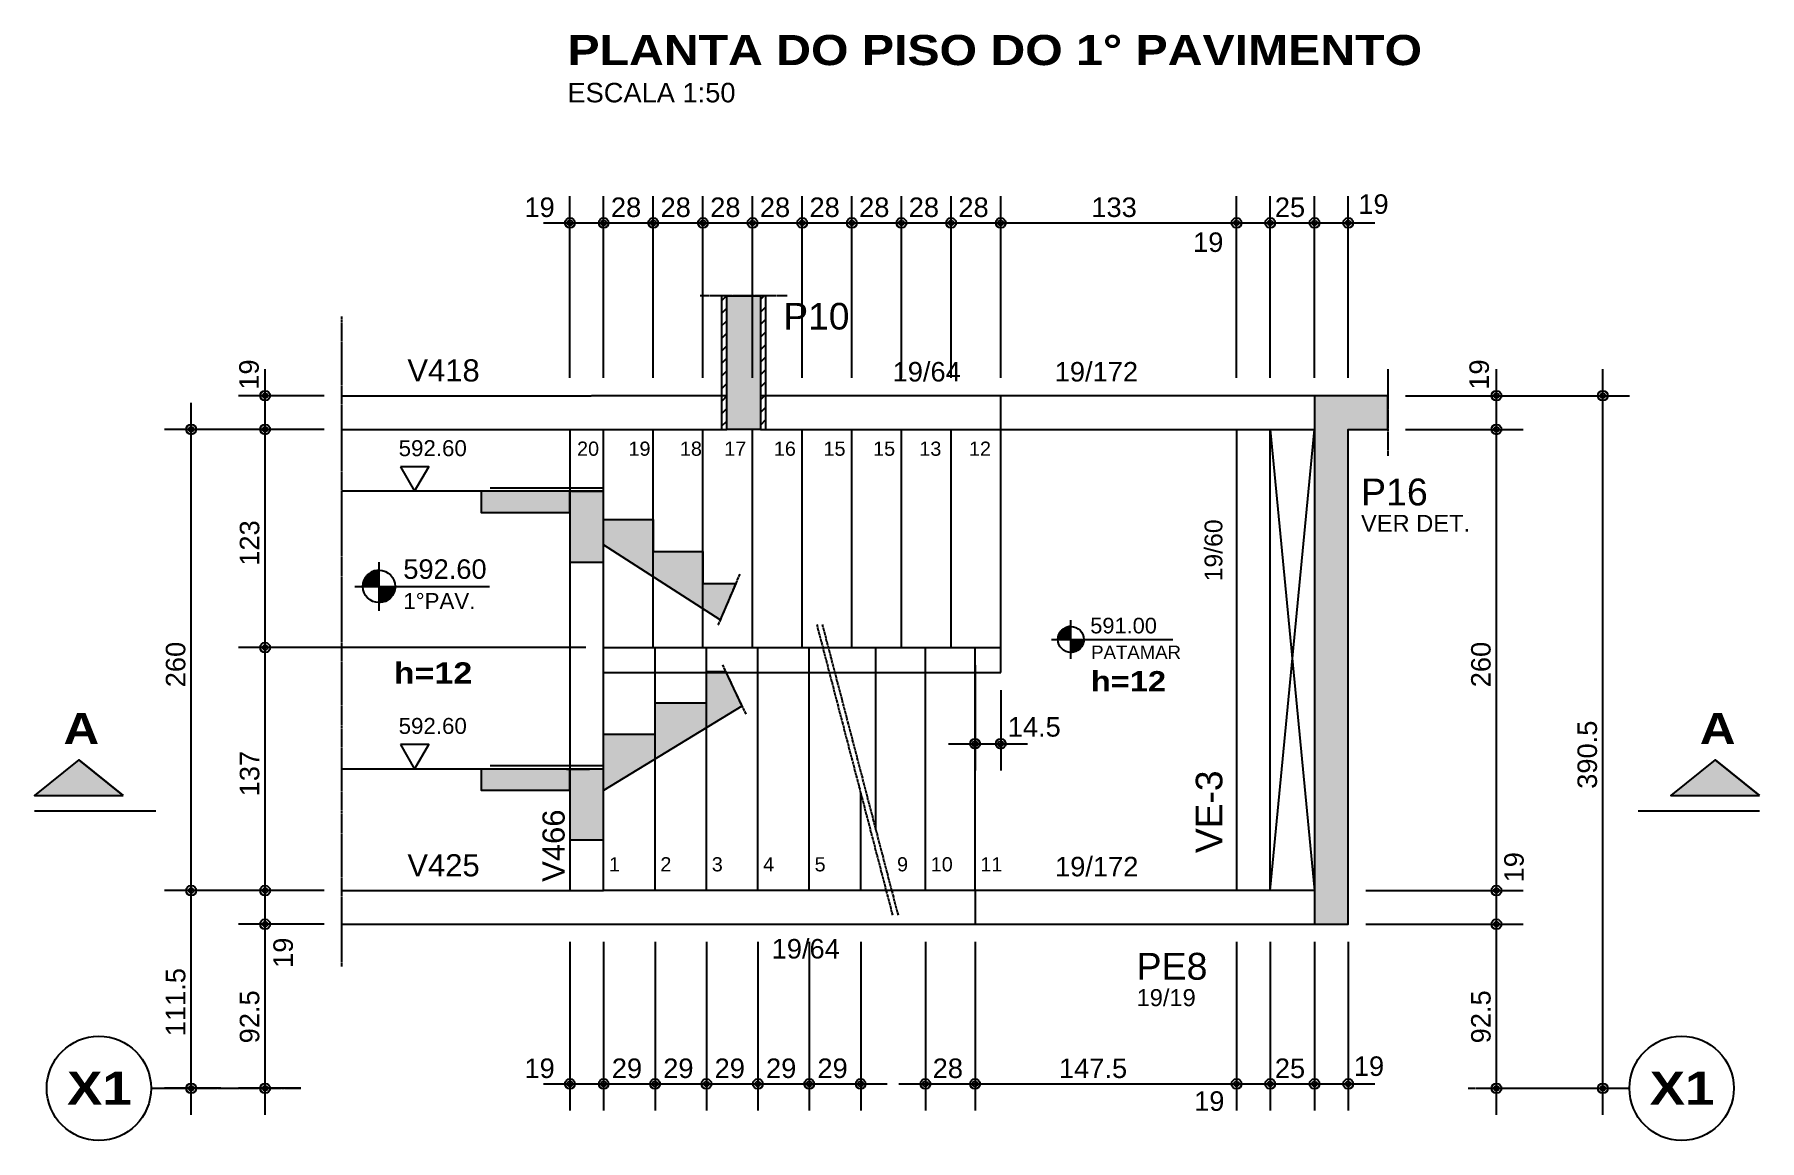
# Model space of a CAD drawing. Extents: x 0 to 5945, y 0 to 4205.
# Drawn here: x 1789 to 2762, y 2362 to 2986 of the extents above; entities that cross this region are included whole.
import ezdxf

# ---------------------------------------------------------------- set-up
doc = ezdxf.new("R2010")
doc.units = 0
doc.header["$MEASUREMENT"] = 0
for name, pattern in [('ESTILO_TQS_0002', [0.4, 0.1, -0.3]), ('ESTILO_TQS_0006', [0.3, 0.2, -0.1]), ('ESTILO_TQS_0007', [2.1, 1.5, -0.2, 0.2, -0.2])]:
    doc.linetypes.add(name, pattern=pattern)
for name, color, linetype in [('MTH-18', 1, 'CONTINUOUS'), ('MTH-224', 4, 'CONTINUOUS'), ('MTH-230', 1, 'CONTINUOUS'), ('MTH-31', 1, 'CONTINUOUS'), ('MTH-COTAS7', 31, 'CONTINUOUS'), ('MTH-DIM-PILAR', 3, 'CONTINUOUS'), ('MTH-DIM-VIGA', 3, 'CONTINUOUS'), ('MTH-EIXO-214', 4, 'CONTINUOUS'), ('MTH-EIXO-215', 1, 'CONTINUOUS'), ('MTH-EIXO-217', 8, 'CONTINUOUS'), ('MTH-FACE-VIGA', 7, 'CONTINUOUS'), ('MTH-LINHA-CORTE', 5, 'CONTINUOUS'), ('MTH-LINHA-SEÇÃO', 16, 'CONTINUOUS'), ('MTH-PILAR-SEGUE', 5, 'CONTINUOUS'), ('MTH-SIMB_COTA', 3, 'CONTINUOUS'), ('MTH-SOMBRA21', 150, 'CONTINUOUS'), ('MTH-SOMBRA25', 253, 'CONTINUOUS'), ('MTH-TIT1-PILAR', 5, 'CONTINUOUS'), ('MTH-TIT1-VIGA', 5, 'CONTINUOUS'), ('MTH-TXT', 4, 'CONTINUOUS'), ('MTH-TXT-NEGRITO', 5, 'CONTINUOUS'), ('MTH-TXT-NOTAS', 3, 'CONTINUOUS'), ('MTH-VIGA-INVERTIDA', 7, 'ESTILO_TQS_0002')]:
    doc.layers.add(name, color=color, linetype=linetype)
doc.styles.add('TQS_ARIAL', font='arial.ttf')
doc.styles.add('TQS_ARIAL_BLACK', font='ariblk.ttf')

msp = doc.modelspace()

# ---------------------------------------------------------------- linework, layer by layer
at = {"layer": 'MTH-18', "linetype": 'Continuous'}
for p, q in [((1983.399216, 2660.969742), (1983.399216, 2688.341262)), ((1969.713456, 2674.655502), (2045.692512, 2674.655502)), ((2373.626548, 2633.813724), (2373.626548, 2655.71094)), ((2362.67794, 2644.762332), (2431.107742, 2644.762332))]:
    msp.add_line(p, q, dxfattribs=at)
at = {"layer": 'MTH-224', "linetype": 'Continuous'}
for points in [[(1995.500878, 2742.076474), (2003.450581, 2728.307851), (2011.399493, 2742.076474), (1995.500878, 2742.076474)], [(1995.500878, 2585.47629), (2003.450581, 2571.707667), (2011.399493, 2585.47629), (1995.500878, 2585.47629)]]:
    msp.add_lwpolyline(points, dxfattribs=at)
at = {"layer": 'MTH-230', "linetype": 'Continuous'}
for p, q in [((2486.078516, 2503.207684), (2511.078519, 2763.207684)), ((2486.078516, 2763.207684), (2511.078519, 2503.207684))]:
    msp.add_line(p, q, dxfattribs=at)
for centre, radius in [((1983.399216, 2674.655502), 9.12384), ((2373.626548, 2644.762332), 7.299072), ((1825.3597, 2391.707687), 29.418879), ((2718.110819, 2391.707687), 29.418879)]:
    msp.add_circle(centre, radius, dxfattribs=at)
at = {"layer": 'MTH-31', "linetype": 'Continuous'}
for points in [[(1983.399216, 2674.655502), (1983.399216, 2683.779342), (1982.197034, 2683.699597), (1980.709509, 2683.373937), (1979.041112, 2682.670938), (1976.367221, 2680.468831), (1975.521439, 2679.257962), (1974.488993, 2676.618375), (1974.306115, 2675.403942), (1974.275376, 2674.655502), (1983.399216, 2674.655502)], [(1983.398993, 2674.655502), (1992.523278, 2674.655947), (1992.443534, 2673.453097), (1992.117873, 2671.966018), (1991.414874, 2670.297175), (1989.212768, 2667.62373), (1988.001676, 2666.777725), (1985.362311, 2665.745502), (1984.147656, 2665.562401), (1983.399438, 2665.531662), (1983.398993, 2674.655502)], [(2373.626548, 2644.762332), (2373.626548, 2652.061404), (2372.664803, 2651.997608), (2371.474783, 2651.73708), (2370.140065, 2651.174681), (2368.000952, 2649.412996), (2367.324327, 2648.4443), (2366.49837, 2646.33263), (2366.352068, 2645.361084), (2366.327476, 2644.762332), (2373.626548, 2644.762332)], [(2373.62637, 2644.762332), (2380.925798, 2644.762688), (2380.862003, 2643.800408), (2380.601474, 2642.610745), (2380.039075, 2641.275671), (2378.27739, 2639.136914), (2377.308516, 2638.460111), (2375.197025, 2637.634332), (2374.2253, 2637.487852), (2373.626726, 2637.46326), (2373.62637, 2644.762332)]]:
    msp.add_lwpolyline(points, dxfattribs=at)
for points in [[(1983.399216, 2674.655502), (1974.488993, 2676.618375), (1974.306115, 2675.403942)], [(1983.399216, 2674.655502), (1975.521439, 2679.257962), (1974.488993, 2676.618375)], [(1983.399216, 2674.655502), (1976.367221, 2680.468831), (1975.521439, 2679.257962)], [(1983.399216, 2674.655502), (1979.041112, 2682.670938), (1976.367221, 2680.468831)], [(1983.399216, 2674.655502), (1980.709509, 2683.373937), (1979.041112, 2682.670938)], [(1983.399216, 2674.655502), (1982.197034, 2683.699597), (1980.709509, 2683.373937)], [(1983.399216, 2674.655502), (1983.399216, 2683.779342), (1982.197034, 2683.699597)], [(1983.399216, 2674.655502), (1974.306115, 2675.403942), (1974.275376, 2674.655502)], [(1983.399216, 2674.655502), (1974.275376, 2674.655502), (1983.399216, 2674.655502)], [(1983.398993, 2674.655502), (1992.523278, 2674.655947), (1992.443534, 2673.453097)], [(1983.398993, 2674.655502), (1992.443534, 2673.453097), (1992.117873, 2671.966018)], [(1983.398993, 2674.655502), (1992.117873, 2671.966018), (1991.414874, 2670.297175)], [(1983.398993, 2674.655502), (1991.414874, 2670.297175), (1989.212768, 2667.62373)], [(1983.398993, 2674.655502), (1989.212768, 2667.62373), (1988.001676, 2666.777725)], [(1983.398993, 2674.655502), (1988.001676, 2666.777725), (1985.362311, 2665.745502)], [(1983.398993, 2674.655502), (1985.362311, 2665.745502), (1984.147656, 2665.562401)], [(1983.398993, 2674.655502), (1984.147656, 2665.562401), (1983.399438, 2665.531662)], [(1983.398993, 2674.655502), (1983.399438, 2665.531662), (1983.398993, 2674.655502)], [(2373.626548, 2644.762332), (2367.324327, 2648.4443), (2366.49837, 2646.33263)], [(2373.626548, 2644.762332), (2368.000952, 2649.412996), (2367.324327, 2648.4443)], [(2373.626548, 2644.762332), (2370.140065, 2651.174681), (2368.000952, 2649.412996)], [(2373.626548, 2644.762332), (2371.474783, 2651.73708), (2370.140065, 2651.174681)], [(2373.626548, 2644.762332), (2372.664803, 2651.997608), (2371.474783, 2651.73708)], [(2373.626548, 2644.762332), (2373.626548, 2652.061404), (2372.664803, 2651.997608)], [(2373.626548, 2644.762332), (2366.352068, 2645.361084), (2366.327476, 2644.762332)], [(2373.626548, 2644.762332), (2366.327476, 2644.762332), (2373.626548, 2644.762332)], [(2373.626548, 2644.762332), (2366.49837, 2646.33263), (2366.352068, 2645.361084)], [(2373.62637, 2644.762332), (2380.925798, 2644.762688), (2380.862003, 2643.800408)], [(2373.62637, 2644.762332), (2380.862003, 2643.800408), (2380.601474, 2642.610745)], [(2373.62637, 2644.762332), (2380.601474, 2642.610745), (2380.039075, 2641.275671)], [(2373.62637, 2644.762332), (2380.039075, 2641.275671), (2378.27739, 2639.136914)], [(2373.62637, 2644.762332), (2378.27739, 2639.136914), (2377.308516, 2638.460111)], [(2373.62637, 2644.762332), (2377.308516, 2638.460111), (2375.197025, 2637.634332)], [(2373.62637, 2644.762332), (2375.197025, 2637.634332), (2374.2253, 2637.487852)], [(2373.62637, 2644.762332), (2374.2253, 2637.487852), (2373.626726, 2637.46326)], [(2373.62637, 2644.762332), (2373.626726, 2637.46326), (2373.62637, 2644.762332)]]:
    msp.add_solid(points, dxfattribs=at)
at = {"layer": 'MTH-COTAS7', "linetype": 'Continuous'}
for p, q in [((2091.078516, 2792.207722), (2091.078516, 2894.647937)), ((2110.078516, 2802.207722), (2110.078516, 2894.647937)), ((2110.078516, 2792.207722), (2110.078516, 2894.647937)), ((2138.078516, 2792.207722), (2138.078516, 2894.647937)), ((2138.078516, 2802.207722), (2138.078516, 2894.647937)), ((2166.078516, 2792.207722), (2166.078516, 2894.647937)), ((2166.078516, 2792.207722), (2166.078516, 2894.647937)), ((2194.078516, 2792.207722), (2194.078516, 2894.647937)), ((2194.078516, 2792.207722), (2194.078516, 2894.647937)), ((2222.078516, 2792.207722), (2222.078516, 2894.647937)), ((2222.078516, 2802.207722), (2222.078516, 2894.647937)), ((2250.078516, 2792.207722), (2250.078516, 2894.647937)), ((2250.078516, 2792.207722), (2250.078516, 2894.647937)), ((2278.078516, 2792.207722), (2278.078516, 2894.647937)), ((2278.078516, 2792.207722), (2278.078516, 2894.647937)), ((2306.078516, 2792.207722), (2306.078516, 2894.647937)), ((2306.078516, 2792.207722), (2306.078516, 2894.647937)), ((2334.078516, 2792.207722), (2334.078516, 2894.647937)), ((2334.078516, 2792.207722), (2334.078516, 2894.647937)), ((2467.078516, 2792.207718), (2467.078516, 2894.647937)), ((2467.078516, 2792.207718), (2467.078516, 2894.647937)), ((2486.078516, 2792.207718), (2486.078516, 2894.647937)), ((2486.078516, 2792.207718), (2486.078516, 2894.647937)), ((2511.078518, 2792.207718), (2511.078518, 2894.647937)), ((2511.078518, 2792.207718), (2511.078518, 2894.647937)), ((2530.078518, 2792.207718), (2530.078518, 2894.647937)), ((2076.078516, 2879.647937), (2125.078516, 2879.647937)), ((2095.078516, 2879.647937), (2153.078516, 2879.647937)), ((2123.078516, 2879.647937), (2181.078516, 2879.647937)), ((2151.078516, 2879.647937), (2209.078516, 2879.647937)), ((2179.078516, 2879.647937), (2237.078516, 2879.647937)), ((2207.078516, 2879.647937), (2265.078516, 2879.647937)), ((2235.078516, 2879.647937), (2293.078516, 2879.647937)), ((2263.078516, 2879.647937), (2321.078516, 2879.647937)), ((2291.078516, 2879.647937), (2349.078516, 2879.647937)), ((2319.078516, 2879.647937), (2482.078516, 2879.647937)), ((2452.078516, 2879.647937), (2501.078516, 2879.647937)), ((2471.078516, 2879.647937), (2526.078518, 2879.647937)), ((2496.078518, 2879.647937), (2545.078518, 2879.647937)), ((1919.135521, 2748.207722), (1919.135521, 2797.207722)), ((2613.69194, 2748.207725), (2613.69194, 2797.207718)), ((2673.69194, 2376.707687), (2673.69194, 2797.207718)), ((1877.419236, 2488.207722), (1877.419236, 2778.207722)), ((1952.477025, 2782.207722), (1904.135521, 2782.207722)), ((1919.135521, 2625.20765), (1919.135521, 2778.207722)), ((2562.394411, 2782.207718), (2628.69194, 2782.207718)), ((2572.394411, 2782.207718), (2688.69194, 2782.207718)), ((2613.69194, 2488.207722), (2613.69194, 2778.207725)), ((1952.477025, 2763.207722), (1862.419236, 2763.207722)), ((1952.477025, 2763.207722), (1904.135521, 2763.207722)), ((1952.477025, 2763.207722), (1904.135521, 2763.207722)), ((2562.394411, 2763.207725), (2628.69194, 2763.207725)), ((2562.394411, 2763.207725), (2628.69194, 2763.207725)), ((1919.135521, 2488.207722), (1919.135521, 2655.20765)), ((2100.078516, 2640.20765), (1904.135521, 2640.20765)), ((2100.078516, 2640.20765), (1904.135521, 2640.20765)), ((2319.578518, 2630.20765), (2319.578518, 2570.96823)), ((2334.078516, 2616.20765), (2334.078516, 2570.96823)), ((2304.578518, 2585.96823), (2349.078516, 2585.96823)), ((1877.419236, 2376.707687), (1877.419236, 2518.207722)), ((1919.135521, 2469.207722), (1919.135521, 2518.207722)), ((2613.69194, 2469.207718), (2613.69194, 2518.207722)), ((1942.477025, 2503.207722), (1862.419236, 2503.207722)), ((1942.477025, 2503.207722), (1862.419236, 2503.207722)), ((1952.477025, 2503.207722), (1904.135521, 2503.207722)), ((1952.477025, 2503.207722), (1904.135521, 2503.207722)), ((2540.078518, 2503.207722), (2628.69194, 2503.207722)), ((2540.078518, 2503.207722), (2628.69194, 2503.207722)), ((1919.135521, 2376.707687), (1919.135521, 2499.207722)), ((2613.69194, 2376.707687), (2613.69194, 2499.207718)), ((1952.477025, 2484.207722), (1904.135521, 2484.207722)), ((1952.477025, 2484.207722), (1904.135521, 2484.207722)), ((2540.078518, 2484.207718), (2628.69194, 2484.207718)), ((2540.078518, 2484.207718), (2628.69194, 2484.207718)), ((2091.078516, 2474.207722), (2091.078516, 2379.207722)), ((2110.078516, 2474.207722), (2110.078516, 2379.207722)), ((2110.078516, 2474.207722), (2110.078516, 2379.207722)), ((2139.078516, 2474.207722), (2139.078516, 2379.207722)), ((2139.078516, 2474.207722), (2139.078516, 2379.207722)), ((2168.078516, 2474.207722), (2168.078516, 2379.207722)), ((2168.078516, 2474.207722), (2168.078516, 2379.207722)), ((2197.078516, 2474.207722), (2197.078516, 2379.207722)), ((2197.078516, 2474.207722), (2197.078516, 2379.207722)), ((2226.078516, 2474.207722), (2226.078516, 2379.207722)), ((2255.078516, 2474.207722), (2255.078516, 2379.207722)), ((2291.578518, 2474.207722), (2291.578518, 2379.207722)), ((2319.578518, 2474.207722), (2319.578518, 2379.207722)), ((2467.078516, 2474.207722), (2467.078516, 2379.207722)), ((2467.078516, 2474.207722), (2467.078516, 2379.207722)), ((2486.078516, 2474.207722), (2486.078516, 2379.207722)), ((2486.078516, 2474.207722), (2486.078516, 2379.207722)), ((2511.078518, 2474.207718), (2511.078518, 2379.207722)), ((2511.078518, 2474.207718), (2511.078518, 2379.207722)), ((2530.078518, 2474.207718), (2530.078518, 2379.207722)), ((2226.078516, 2464.207722), (2226.078516, 2379.207722)), ((2319.578518, 2464.207722), (2319.578518, 2379.207722)), ((2076.078516, 2394.207722), (2125.078516, 2394.207722)), ((2095.078516, 2394.207722), (2154.078516, 2394.207722)), ((2124.078516, 2394.207722), (2183.078516, 2394.207722)), ((2153.078516, 2394.207722), (2212.078516, 2394.207722)), ((2182.078516, 2394.207722), (2241.078516, 2394.207722)), ((2211.078516, 2394.207722), (2270.078516, 2394.207722)), ((2276.578518, 2394.207722), (2334.578518, 2394.207722)), ((2304.578518, 2394.207722), (2482.078516, 2394.207722)), ((2452.078516, 2394.207722), (2501.078516, 2394.207722)), ((2471.078516, 2394.207722), (2526.078518, 2394.207722)), ((2496.078518, 2394.207722), (2545.078518, 2394.207722)), ((1894.135521, 2391.707687), (1862.419236, 2391.707687)), ((1939.30636, 2391.707687), (1904.135521, 2391.707687)), ((2607.77222, 2391.707687), (2628.69194, 2391.707687)), ((2667.77222, 2391.707687), (2688.69194, 2391.707687))]:
    msp.add_line(p, q, dxfattribs=at)
at = {"layer": 'MTH-EIXO-214', "linetype": 'ESTILO_TQS_0007'}
for p, q in [((1854.778579, 2391.707687), (1939.30636, 2391.707687)), ((2597.77222, 2391.707687), (2688.69194, 2391.707687))]:
    msp.add_line(p, q, dxfattribs=at)
at = {"layer": 'MTH-EIXO-215', "linetype": 'Continuous'}
for p, q in [((2046.078516, 2730.307851), (2110.078516, 2730.307851)), ((2334.078516, 2626.20765), (2334.078516, 2640.20765)), ((2110.078516, 2626.20765), (2334.078516, 2626.20765)), ((2046.078516, 2573.707667), (2110.078516, 2573.707667))]:
    msp.add_line(p, q, dxfattribs=at)
at = {"layer": 'MTH-EIXO-217', "linetype": 'ESTILO_TQS_0007'}
for p, q in [((2213.57852, 2838.529105), (2164.57852, 2838.529105)), ((1962.477025, 2460.44823), (1962.477025, 2826.802932)), ((2552.394411, 2797.207718), (2552.394411, 2748.207725)), ((2186.822694, 2681.643161), (2174.557627, 2652.779861)), ((2230.266624, 2653.268089), (2273.082031, 2489.138335)), ((2233.367019, 2653.268089), (2276.182425, 2489.138335)), ((2177.044338, 2630.48146), (2190.220945, 2602.698709))]:
    msp.add_line(p, q, dxfattribs=at)
at = {"layer": 'MTH-FACE-VIGA', "linetype": 'Continuous'}
for p, q in [((2176.57852, 2835.635699), (2179.471926, 2838.529105)), ((2179.289623, 2831.275735), (2179.57852, 2831.564632)), ((2198.57852, 2836.422496), (2200.685129, 2838.529105)), ((2198.57852, 2829.351428), (2201.322261, 2832.095169)), ((2201.322261, 2832.095169), (2201.57852, 2832.351428)), ((2176.57852, 2828.564632), (2179.289623, 2831.275735)), ((2176.57852, 2821.493564), (2178.996304, 2823.911348)), ((2178.996304, 2823.911348), (2179.57852, 2824.493564)), ((2198.57852, 2822.28036), (2201.028942, 2824.730782)), ((2201.028942, 2824.730782), (2201.57852, 2825.28036)), ((2176.57852, 2814.422496), (2178.702986, 2816.546962)), ((2178.702986, 2816.546962), (2179.57852, 2817.422496)), ((2198.57852, 2815.209292), (2200.735623, 2817.366396)), ((2200.735623, 2817.366396), (2201.57852, 2818.209292)), ((2176.57852, 2807.351428), (2178.409667, 2809.182576)), ((2178.116349, 2801.818189), (2179.57852, 2803.28036)), ((2178.409667, 2809.182576), (2179.57852, 2810.351428)), ((2198.57852, 2808.138225), (2200.442305, 2810.00201)), ((2198.57852, 2801.067157), (2200.148986, 2802.637623)), ((2200.148986, 2802.637623), (2201.57852, 2804.067157)), ((2200.442305, 2810.00201), (2201.57852, 2811.138225)), ((2176.57852, 2800.28036), (2178.116349, 2801.818189)), ((2176.57852, 2793.209292), (2177.82303, 2794.453803)), ((2177.82303, 2794.453803), (2179.57852, 2796.209292)), ((2198.57852, 2793.996089), (2199.855668, 2795.273237)), ((2199.855668, 2795.273237), (2201.57852, 2796.996089)), ((2176.57852, 2786.138225), (2177.529712, 2787.089416)), ((2177.529712, 2787.089416), (2179.57852, 2789.138225)), ((2198.57852, 2786.925021), (2199.562349, 2787.908851)), ((2199.269031, 2780.544464), (2201.57852, 2782.853953)), ((2199.562349, 2787.908851), (2201.57852, 2789.925021)), ((2176.57852, 2779.067157), (2177.236393, 2779.72503)), ((2176.943075, 2772.360644), (2179.57852, 2774.996089)), ((2177.236393, 2779.72503), (2179.57852, 2782.067157)), ((2198.57852, 2779.853953), (2199.269031, 2780.544464)), ((2198.57852, 2772.782886), (2198.975712, 2773.180078)), ((2198.975712, 2773.180078), (2201.57852, 2775.782886)), ((2176.57852, 2771.996089), (2176.943075, 2772.360644)), ((2176.57852, 2764.925021), (2176.649756, 2764.996257)), ((2176.649756, 2764.996257), (2179.57852, 2767.925021)), ((2198.57852, 2765.711818), (2198.682394, 2765.815691)), ((2198.682394, 2765.815691), (2201.57852, 2768.711818)), ((2110.078516, 2763.207722), (2179.57852, 2763.207722)), ((2138.078516, 2640.20765), (2138.078516, 2763.207722)), ((2166.078516, 2640.20765), (2166.078516, 2763.207722)), ((2194.078516, 2640.20765), (2194.078516, 2763.207722)), ((2194.078516, 2640.20765), (2194.078516, 2763.207722)), ((2222.078516, 2640.20765), (2222.078516, 2763.207722)), ((2250.078516, 2640.20765), (2250.078516, 2763.207722)), ((2278.078516, 2640.20765), (2278.078516, 2763.207722)), ((2306.078516, 2640.20765), (2306.078516, 2763.207722)), ((2334.078516, 2640.20765), (2334.078516, 2763.207722)), ((2110.078516, 2503.207722), (2110.078516, 2640.20765)), ((2110.078516, 2640.20765), (2334.078516, 2640.20765)), ((2139.078516, 2503.207722), (2139.078516, 2640.20765)), ((2168.078516, 2503.207722), (2168.078516, 2640.20765)), ((2197.078516, 2503.207722), (2197.078516, 2640.20765)), ((2226.078516, 2503.207722), (2226.078516, 2640.20765)), ((2263.578518, 2537.454497), (2263.578518, 2640.20765)), ((2291.578518, 2503.207722), (2291.578518, 2640.20765)), ((2319.578518, 2503.207722), (2319.578518, 2640.20765)), ((2255.078516, 2503.207722), (2255.078516, 2558.15003)), ((1962.477025, 2484.207722), (2511.078518, 2484.207722))]:
    msp.add_line(p, q, dxfattribs=at)
for points in [[(2179.57852, 2838.529105), (2176.57852, 2838.529105), (2176.57852, 2763.207722), (2179.57852, 2763.207722), (2179.57852, 2838.529105)], [(2201.57852, 2838.529105), (2198.57852, 2838.529105), (2198.57852, 2763.207722), (2201.57852, 2763.207722), (2201.57852, 2838.529105)], [(2198.57852, 2763.207722), (2511.078518, 2763.207722)], [(2467.078516, 2763.207718), (2467.078516, 2503.207722)], [(2486.078516, 2503.207722), (2486.078516, 2763.207722)], [(2511.078519, 2503.207722), (2110.078516, 2503.207722)]]:
    msp.add_lwpolyline(points, dxfattribs=at)
at = {"layer": 'MTH-LINHA-CORTE', "linetype": 'Continuous'}
for p, q in [((1814.044236, 2576.857438), (1839.044236, 2556.857438)), ((2737.06694, 2576.857438), (2762.06694, 2556.857438)), ((1789.044236, 2556.857438), (1839.044236, 2556.857438)), ((2712.06694, 2556.857438), (2762.06694, 2556.857438))]:
    msp.add_line(p, q, dxfattribs=at)
for points in [[(1839.044236, 2556.857438), (1814.044236, 2576.857438), (1789.044236, 2556.857438), (1839.044236, 2556.857438)], [(2762.06694, 2556.857438), (2737.06694, 2576.857438), (2712.06694, 2556.857438), (2762.06694, 2556.857438)]]:
    msp.add_lwpolyline(points, dxfattribs=at)
at = {"layer": 'MTH-LINHA-SEÇÃO', "linetype": 'Continuous'}
for p, q in [((2110.078516, 2728.307851), (1962.477025, 2728.307851)), ((2092.038965, 2728.307851), (2110.078516, 2728.307851)), ((2096.078516, 2571.707667), (1962.477025, 2571.707667)), ((2089.038993, 2571.707667), (2102.078544, 2571.707667))]:
    msp.add_line(p, q, dxfattribs=at)
for points in [[(2091.078516, 2728.307851), (2041.078516, 2728.307851), (2041.078516, 2716.307851), (2091.078516, 2716.307851), (2091.078516, 2728.307851)], [(2110.078516, 2728.307851), (2091.078516, 2728.307851), (2091.078516, 2688.307851), (2110.078516, 2688.307851), (2110.078516, 2728.307851)], [(2110.078516, 2712.307851), (2138.078516, 2712.307851), (2138.078516, 2694.307851), (2166.078516, 2694.307851), (2166.078516, 2676.307851), (2184.555526, 2676.307851), (2175.829737, 2655.773508), (2110.078516, 2698.04215), (2110.078516, 2712.307851)], [(2110.078516, 2591.354726), (2139.078516, 2591.354726), (2139.078516, 2609.001785), (2168.078516, 2609.001785), (2168.078516, 2626.648844), (2178.862044, 2626.648844), (2188.112003, 2607.145392), (2110.078516, 2559.660512), (2110.078516, 2591.354726)], [(2091.078516, 2571.707667), (2041.078516, 2571.707667), (2041.078516, 2559.707667), (2091.078516, 2559.707667), (2091.078516, 2571.707667)], [(2110.078516, 2571.707667), (2091.078516, 2571.707667), (2091.078516, 2531.707667), (2110.078516, 2531.707667), (2110.078516, 2571.707667)]]:
    msp.add_lwpolyline(points, dxfattribs=at)
at = {"layer": 'MTH-PILAR-SEGUE', "linetype": 'Continuous'}
for points in [[(2198.57852, 2838.529105), (2198.57852, 2763.207722), (2179.57852, 2763.207722), (2179.57852, 2838.529105), (2198.57852, 2838.529105)], [(2552.394411, 2782.207718), (2511.078518, 2782.207718), (2511.078518, 2484.207718), (2530.078518, 2484.207718), (2530.078518, 2763.207725), (2552.394411, 2763.207725), (2552.394411, 2782.207718)]]:
    msp.add_lwpolyline(points, dxfattribs=at)
at = {"layer": 'MTH-SIMB_COTA', "linetype": 'Continuous'}
for centre, radius in [((2091.078516, 2879.647937), 2.8), ((2091.078516, 2879.647937), 1.4), ((2110.078516, 2879.647937), 2.8), ((2110.078516, 2879.647937), 2.8), ((2110.078516, 2879.647937), 1.4), ((2110.078516, 2879.647937), 1.4), ((2138.078516, 2879.647937), 2.8), ((2138.078516, 2879.647937), 2.8), ((2138.078516, 2879.647937), 1.4), ((2138.078516, 2879.647937), 1.4), ((2166.078516, 2879.647937), 2.8), ((2166.078516, 2879.647937), 2.8), ((2166.078516, 2879.647937), 1.4), ((2166.078516, 2879.647937), 1.4), ((2194.078516, 2879.647937), 2.8), ((2194.078516, 2879.647937), 2.8), ((2194.078516, 2879.647937), 1.4), ((2194.078516, 2879.647937), 1.4), ((2222.078516, 2879.647937), 2.8), ((2222.078516, 2879.647937), 2.8), ((2222.078516, 2879.647937), 1.4), ((2222.078516, 2879.647937), 1.4), ((2250.078516, 2879.647937), 2.8), ((2250.078516, 2879.647937), 2.8), ((2250.078516, 2879.647937), 1.4), ((2250.078516, 2879.647937), 1.4), ((2278.078516, 2879.647937), 2.8), ((2278.078516, 2879.647937), 2.8), ((2278.078516, 2879.647937), 1.4), ((2278.078516, 2879.647937), 1.4), ((2306.078516, 2879.647937), 2.8), ((2306.078516, 2879.647937), 2.8), ((2306.078516, 2879.647937), 1.4), ((2306.078516, 2879.647937), 1.4), ((2334.078516, 2879.647937), 2.8), ((2334.078516, 2879.647937), 2.8), ((2334.078516, 2879.647937), 1.4), ((2334.078516, 2879.647937), 1.4), ((2467.078516, 2879.647937), 2.8), ((2467.078516, 2879.647937), 2.8), ((2467.078516, 2879.647937), 1.4), ((2467.078516, 2879.647937), 1.4), ((2486.078516, 2879.647937), 2.8), ((2486.078516, 2879.647937), 2.8), ((2486.078516, 2879.647937), 1.4), ((2486.078516, 2879.647937), 1.4), ((2511.078518, 2879.647937), 2.8), ((2511.078518, 2879.647937), 2.8), ((2511.078518, 2879.647937), 1.4), ((2511.078518, 2879.647937), 1.4), ((2530.078518, 2879.647937), 2.8), ((2530.078518, 2879.647937), 1.4), ((1919.135521, 2782.207722), 2.8), ((1919.135521, 2782.207722), 1.4), ((2613.69194, 2782.207718), 2.8), ((2613.69194, 2782.207718), 1.4), ((2673.69194, 2782.207718), 2.8), ((2673.69194, 2782.207718), 1.4), ((1877.419236, 2763.207722), 2.8), ((1877.419236, 2763.207722), 1.4), ((1919.135521, 2763.207722), 2.8), ((1919.135521, 2763.207722), 2.8), ((1919.135521, 2763.207722), 1.4), ((1919.135521, 2763.207722), 1.4), ((2613.69194, 2763.207725), 2.8), ((2613.69194, 2763.207725), 2.8), ((2613.69194, 2763.207725), 1.4), ((2613.69194, 2763.207725), 1.4), ((1919.135521, 2640.20765), 2.8), ((1919.135521, 2640.20765), 2.8), ((1919.135521, 2640.20765), 1.4), ((1919.135521, 2640.20765), 1.4), ((2319.578518, 2585.96823), 2.8), ((2334.078516, 2585.96823), 2.8), ((2319.578518, 2585.96823), 1.4), ((2334.078516, 2585.96823), 1.4), ((1877.419236, 2503.207722), 2.8), ((1877.419236, 2503.207722), 2.8), ((1877.419236, 2503.207722), 1.4), ((1877.419236, 2503.207722), 1.4), ((1919.135521, 2503.207722), 2.8), ((1919.135521, 2503.207722), 2.8), ((1919.135521, 2503.207722), 1.4), ((1919.135521, 2503.207722), 1.4), ((2613.69194, 2503.207722), 2.8), ((2613.69194, 2503.207722), 2.8), ((2613.69194, 2503.207722), 1.4), ((2613.69194, 2503.207722), 1.4), ((1919.135521, 2484.207722), 2.8), ((1919.135521, 2484.207722), 2.8), ((1919.135521, 2484.207722), 1.4), ((1919.135521, 2484.207722), 1.4), ((2613.69194, 2484.207718), 2.8), ((2613.69194, 2484.207718), 2.8), ((2613.69194, 2484.207718), 1.4), ((2613.69194, 2484.207718), 1.4), ((1877.419236, 2391.707687), 2.8), ((1919.135521, 2391.707687), 2.8), ((2091.078516, 2394.207722), 2.8), ((2091.078516, 2394.207722), 1.4), ((2110.078516, 2394.207722), 2.8), ((2110.078516, 2394.207722), 2.8), ((2110.078516, 2394.207722), 1.4), ((2110.078516, 2394.207722), 1.4), ((2139.078516, 2394.207722), 2.8), ((2139.078516, 2394.207722), 2.8), ((2139.078516, 2394.207722), 1.4), ((2139.078516, 2394.207722), 1.4), ((2168.078516, 2394.207722), 2.8), ((2168.078516, 2394.207722), 2.8), ((2168.078516, 2394.207722), 1.4), ((2168.078516, 2394.207722), 1.4), ((2197.078516, 2394.207722), 2.8), ((2197.078516, 2394.207722), 2.8), ((2197.078516, 2394.207722), 1.4), ((2197.078516, 2394.207722), 1.4), ((2226.078516, 2394.207722), 2.8), ((2226.078516, 2394.207722), 2.8), ((2226.078516, 2394.207722), 1.4), ((2226.078516, 2394.207722), 1.4), ((2255.078516, 2394.207722), 2.8), ((2255.078516, 2394.207722), 1.4), ((2291.578518, 2394.207722), 2.8), ((2291.578518, 2394.207722), 1.4), ((2319.578518, 2394.207722), 2.8), ((2319.578518, 2394.207722), 2.8), ((2319.578518, 2394.207722), 1.4), ((2319.578518, 2394.207722), 1.4), ((2467.078516, 2394.207722), 2.8), ((2467.078516, 2394.207722), 2.8), ((2467.078516, 2394.207722), 1.4), ((2467.078516, 2394.207722), 1.4), ((2486.078516, 2394.207722), 2.8), ((2486.078516, 2394.207722), 2.8), ((2486.078516, 2394.207722), 1.4), ((2486.078516, 2394.207722), 1.4), ((2511.078518, 2394.207722), 2.8), ((2511.078518, 2394.207722), 2.8), ((2511.078518, 2394.207722), 1.4), ((2511.078518, 2394.207722), 1.4), ((2530.078518, 2394.207722), 2.8), ((2530.078518, 2394.207722), 1.4), ((2613.69194, 2391.707687), 2.8), ((2673.69194, 2391.707687), 2.8), ((1877.419236, 2391.707687), 1.4), ((1919.135521, 2391.707687), 1.4), ((2613.69194, 2391.707687), 1.4), ((2673.69194, 2391.707687), 1.4)]:
    msp.add_circle(centre, radius, dxfattribs=at)
at = {"layer": 'MTH-SOMBRA21', "linetype": 'Continuous'}
for points in [[(1839.044236, 2556.857438), (1814.044236, 2576.857438), (1789.044236, 2556.857438), (1839.044236, 2556.857438)], [(2762.06694, 2556.857438), (2737.06694, 2576.857438), (2712.06694, 2556.857438), (2762.06694, 2556.857438)]]:
    msp.add_lwpolyline(points, dxfattribs=at)
for points in [[(2091.078516, 2728.307851), (2041.078516, 2728.307851), (2041.078516, 2716.307851)], [(2091.078516, 2728.307851), (2041.078516, 2716.307851), (2091.078516, 2716.307851)], [(2091.078516, 2728.307851), (2091.078516, 2716.307851), (2091.078516, 2728.307851)], [(2110.078516, 2728.307851), (2091.078516, 2728.307851), (2091.078516, 2688.307851)], [(2110.078516, 2728.307851), (2091.078516, 2688.307851), (2110.078516, 2688.307851)], [(2110.078516, 2728.307851), (2110.078516, 2688.307851), (2110.078516, 2728.307851)], [(2175.829737, 2655.773508), (2110.078516, 2698.04215), (2110.078516, 2712.307851)], [(2175.829737, 2655.773508), (2110.078516, 2712.307851), (2138.078516, 2694.307851)], [(2138.078516, 2694.307851), (2110.078516, 2712.307851), (2138.078516, 2712.307851)], [(2175.829737, 2655.773508), (2138.078516, 2694.307851), (2166.078516, 2676.307851)], [(2166.078516, 2676.307851), (2138.078516, 2694.307851), (2166.078516, 2694.307851)], [(2175.829737, 2655.773508), (2166.078516, 2676.307851), (2184.555526, 2676.307851)], [(2168.078516, 2626.648844), (2178.862044, 2626.648844), (2168.078516, 2609.001785)], [(2178.862044, 2626.648844), (2188.112003, 2607.145392), (2168.078516, 2609.001785)], [(2168.078516, 2609.001785), (2188.112003, 2607.145392), (2139.078516, 2591.354726)], [(2139.078516, 2591.354726), (2139.078516, 2609.001785), (2168.078516, 2609.001785)], [(2188.112003, 2607.145392), (2110.078516, 2559.660512), (2139.078516, 2591.354726)], [(2139.078516, 2591.354726), (2110.078516, 2559.660512), (2110.078516, 2591.354726)], [(1839.044236, 2556.857438), (1814.044236, 2576.857438), (1789.044236, 2556.857438)], [(1839.044236, 2556.857438), (1814.044236, 2576.857438), (1789.044236, 2556.857438)], [(2091.078516, 2571.707667), (2041.078516, 2571.707667), (2041.078516, 2559.707667)], [(2091.078516, 2571.707667), (2041.078516, 2559.707667), (2091.078516, 2559.707667)], [(2091.078516, 2571.707667), (2091.078516, 2559.707667), (2091.078516, 2571.707667)], [(2110.078516, 2571.707667), (2091.078516, 2571.707667), (2091.078516, 2531.707667)], [(2110.078516, 2571.707667), (2091.078516, 2531.707667), (2110.078516, 2531.707667)], [(2110.078516, 2571.707667), (2110.078516, 2531.707667), (2110.078516, 2571.707667)], [(2762.06694, 2556.857438), (2737.06694, 2576.857438), (2712.06694, 2556.857438)], [(2762.06694, 2556.857438), (2737.06694, 2576.857438), (2712.06694, 2556.857438)], [(1839.044236, 2556.857438), (1789.044236, 2556.857438), (1839.044236, 2556.857438)], [(1839.044236, 2556.857438), (1789.044236, 2556.857438), (1839.044236, 2556.857438)], [(2762.06694, 2556.857438), (2712.06694, 2556.857438), (2762.06694, 2556.857438)], [(2762.06694, 2556.857438), (2712.06694, 2556.857438), (2762.06694, 2556.857438)]]:
    msp.add_solid(points, dxfattribs=at)
at = {"layer": 'MTH-SOMBRA25', "linetype": 'Continuous'}
for points in [[(2198.57852, 2838.529105), (2198.57852, 2763.207722), (2179.57852, 2763.207722)], [(2198.57852, 2838.529105), (2179.57852, 2763.207722), (2179.57852, 2838.529105)], [(2198.57852, 2838.529105), (2179.57852, 2838.529105), (2198.57852, 2838.529105)], [(2511.078518, 2484.207718), (2530.078518, 2484.207718), (2511.078518, 2782.207718)], [(2530.078518, 2484.207718), (2530.078518, 2763.207725), (2511.078518, 2782.207718)], [(2511.078518, 2782.207718), (2530.078518, 2763.207725), (2552.394411, 2782.207718)], [(2530.078518, 2763.207725), (2552.394411, 2763.207725), (2552.394411, 2782.207718)]]:
    msp.add_solid(points, dxfattribs=at)
at = {"layer": 'MTH-TIT1-PILAR', "linetype": 'Continuous'}
for p, q in [((1789.044236, 2548.107438), (1857.419236, 2548.107438)), ((2693.69194, 2548.107438), (2762.06694, 2548.107438))]:
    msp.add_line(p, q, dxfattribs=at)
at = {"layer": 'MTH-VIGA-INVERTIDA', "linetype": 'ESTILO_TQS_0006'}
for p, q in [((1962.477025, 2782.207722), (2103.078516, 2782.207722)), ((2334.078516, 2763.207722), (2334.078516, 2782.207722)), ((1962.477025, 2763.207722), (2110.078516, 2763.207722)), ((1962.477025, 2503.207722), (2110.078516, 2503.207722)), ((2319.578518, 2503.207722), (2319.578518, 2484.207722))]:
    msp.add_line(p, q, dxfattribs=at)
for points in [[(2179.57852, 2782.207722), (2103.078516, 2782.207722)], [(2511.078518, 2782.207722), (2198.57852, 2782.207722)], [(2091.078516, 2763.207722), (2091.078516, 2503.207722)], [(2110.078516, 2503.207722), (2110.078516, 2763.207722)]]:
    msp.add_lwpolyline(points, dxfattribs=at)

# ---------------------------------------------------------------- texts
at = {"layer": 'MTH-COTAS7', "linetype": 'Continuous', "style": 'TQS_ARIAL'}
for s, p in [('19', (2065.411853, 2882.947937)), ('28', (2114.178516, 2882.947937)), ('28', (2142.178516, 2882.947937)), ('28', (2170.178516, 2882.947937)), ('28', (2198.178516, 2882.947937)), ('28', (2226.178516, 2882.947937)), ('28', (2254.178516, 2882.947937)), ('28', (2282.178516, 2882.947937)), ('28', (2310.178516, 2882.947937)), ('133', (2385.178516, 2882.947937)), ('25', (2488.678517, 2882.947937)), ('19', (2535.787022, 2884.726964)), ('19', (2442.570501, 2863.250913)), ('14.5', (2338.01854, 2589.985498)), ('19', (2065.411853, 2397.507722)), ('29', (2114.678516, 2397.507722)), ('29', (2143.678516, 2397.507722)), ('29', (2172.678516, 2397.507722)), ('29', (2201.678516, 2397.507722)), ('29', (2230.678516, 2397.507722)), ('28', (2295.678518, 2397.507722)), ('147.5', (2366.928517, 2397.507722)), ('25', (2488.678517, 2397.507722)), ('19', (2533.245862, 2398.695722)), ('19', (2443.157067, 2379.008449))]:
    msp.add_text(s, height=11, dxfattribs=at).set_placement(p)
for s, p in [('19', (1915.520685, 2785.553508)), ('19', (2609.431584, 2785.55885)), ('123', (1915.835521, 2686.307686)), ('260', (1874.119236, 2617.807722)), ('260', (2610.39194, 2617.807724)), ('390.5', (2670.39194, 2560.557703)), ('137', (1915.835521, 2556.307686)), ('19', (2629.052956, 2507.774374)), ('19', (1934.779713, 2459.574378)), ('111.5', (1874.119236, 2421.057704)), ('92.5', (1915.835521, 2417.057704)), ('92.5', (2610.39194, 2417.057703))]:
    msp.add_text(s, height=11, rotation=90, dxfattribs=at).set_placement(p)
at = {"layer": 'MTH-DIM-PILAR', "linetype": 'Continuous', "style": 'TQS_ARIAL'}
for s, p in [('VER DET.', (2537.29194, 2705.46918)), ('19/19', (2410.686239, 2438.057274))]:
    msp.add_text(s, height=9.55, dxfattribs=at).set_placement(p)
at = {"layer": 'MTH-DIM-VIGA', "linetype": 'Continuous', "style": 'TQS_ARIAL'}
for s, height, rotation, p in [('19/64', 11, 360, (2273.076101, 2790.207722)), ('19/172', 11, 360, (2364.517415, 2790.207725)), ('19/60', 10, 90, (2459.078516, 2677.511606)), ('19/172', 11, 360, (2364.701874, 2511.207725)), ('19/64', 11, 360, (2204.857178, 2464.886171))]:
    msp.add_text(s, height=height, rotation=rotation, dxfattribs=at).set_placement(p)
at = {"layer": 'MTH-PILAR-SEGUE', "linetype": 'Continuous', "style": 'TQS_ARIAL'}
msp.add_text('P10', height=15, dxfattribs=at).set_placement((2211.465272, 2819.510821))
at = {"layer": 'MTH-TIT1-PILAR', "linetype": 'Continuous', "style": 'TQS_ARIAL'}
for s, p in [('P16', (2537.29194, 2720.335846)), ('PE8', (2410.686239, 2452.92394))]:
    msp.add_text(s, height=15.15, dxfattribs=at).set_placement(p)
at = {"layer": 'MTH-TIT1-VIGA', "linetype": 'Continuous', "style": 'TQS_ARIAL'}
for s, height, rotation, p in [('V418', 12.5, 360, (1999.38447, 2790.207722)), ('VE-3', 15, 90, (2459.078516, 2524.332722)), ('V466', 12.5, 90, (2088.078516, 2508.121658)), ('V425', 12.5, 360, (1999.38447, 2511.207722))]:
    msp.add_text(s, height=height, rotation=rotation, dxfattribs=at).set_placement(p)
at = {"layer": 'MTH-TXT', "linetype": 'Continuous', "style": 'TQS_ARIAL'}
for s, height, p in [('592.60', 9, (1994.450581, 2748.107851)), ('592.60', 11, (1997.078516, 2678.937465)), ('591.00', 8.8, (2384.569988, 2648.187902)), ('592.60', 9, (1994.450581, 2591.507667))]:
    msp.add_text(s, height=height, dxfattribs=at).set_placement(p)
at = {"layer": 'MTH-TXT-NEGRITO', "linetype": 'Continuous', "style": 'TQS_ARIAL_BLACK'}
for s, height, p in [('PLANTA DO PISO DO 1%%d PAVIMENTO', 17, (2089.657552, 2968.57581)), ('h=12', 12, (1991.71412, 2619.874407)), ('h=12', 11.5, (2384.917785, 2615.432259)), ('A', 17.5, (1805.356736, 2585.732438)), ('A', 17.5, (2728.37944, 2585.732438)), ('X1', 18.75, (1807.346439, 2382.402356)), ('X1', 18.75, (2700.097557, 2382.402356))]:
    msp.add_text(s, height=height, dxfattribs=at).set_placement(p)
at = {"layer": 'MTH-TXT-NOTAS', "linetype": 'Continuous', "style": 'TQS_ARIAL'}
for s, height, p in [('ESCALA 1:50', 11, (2089.657552, 2947.57581)), ('20', 8, (2095.078516, 2748.32411)), ('19', 8, (2124.078516, 2748.32411)), ('18', 8, (2153.078516, 2748.32411)), ('17', 8, (2178.078516, 2748.32411)), ('16', 8, (2206.078516, 2748.32411)), ('15', 8, (2234.078516, 2748.32411)), ('15', 8, (2262.078516, 2748.32411)), ('13', 8, (2288.13622, 2748.32411)), ('12', 8, (2316.13622, 2748.32411)), ('1%%dPAV.', 9, (1997.078516, 2661.937465)), ('PATAMAR', 7.5, (2385.099191, 2633.807541)), ('1', 8, (2113.078516, 2514.008502)), ('2', 8, (2142.078516, 2514.008502)), ('3', 8, (2171.078516, 2514.008502)), ('4', 8, (2200.078516, 2514.008502)), ('5', 8, (2229.078516, 2514.008502)), ('9', 8, (2275.578518, 2514.008502)), ('10', 8, (2294.578518, 2514.008502)), ('11', 8, (2322.578518, 2514.008502))]:
    msp.add_text(s, height=height, dxfattribs=at).set_placement(p)

doc.saveas('drawing.dxf')
